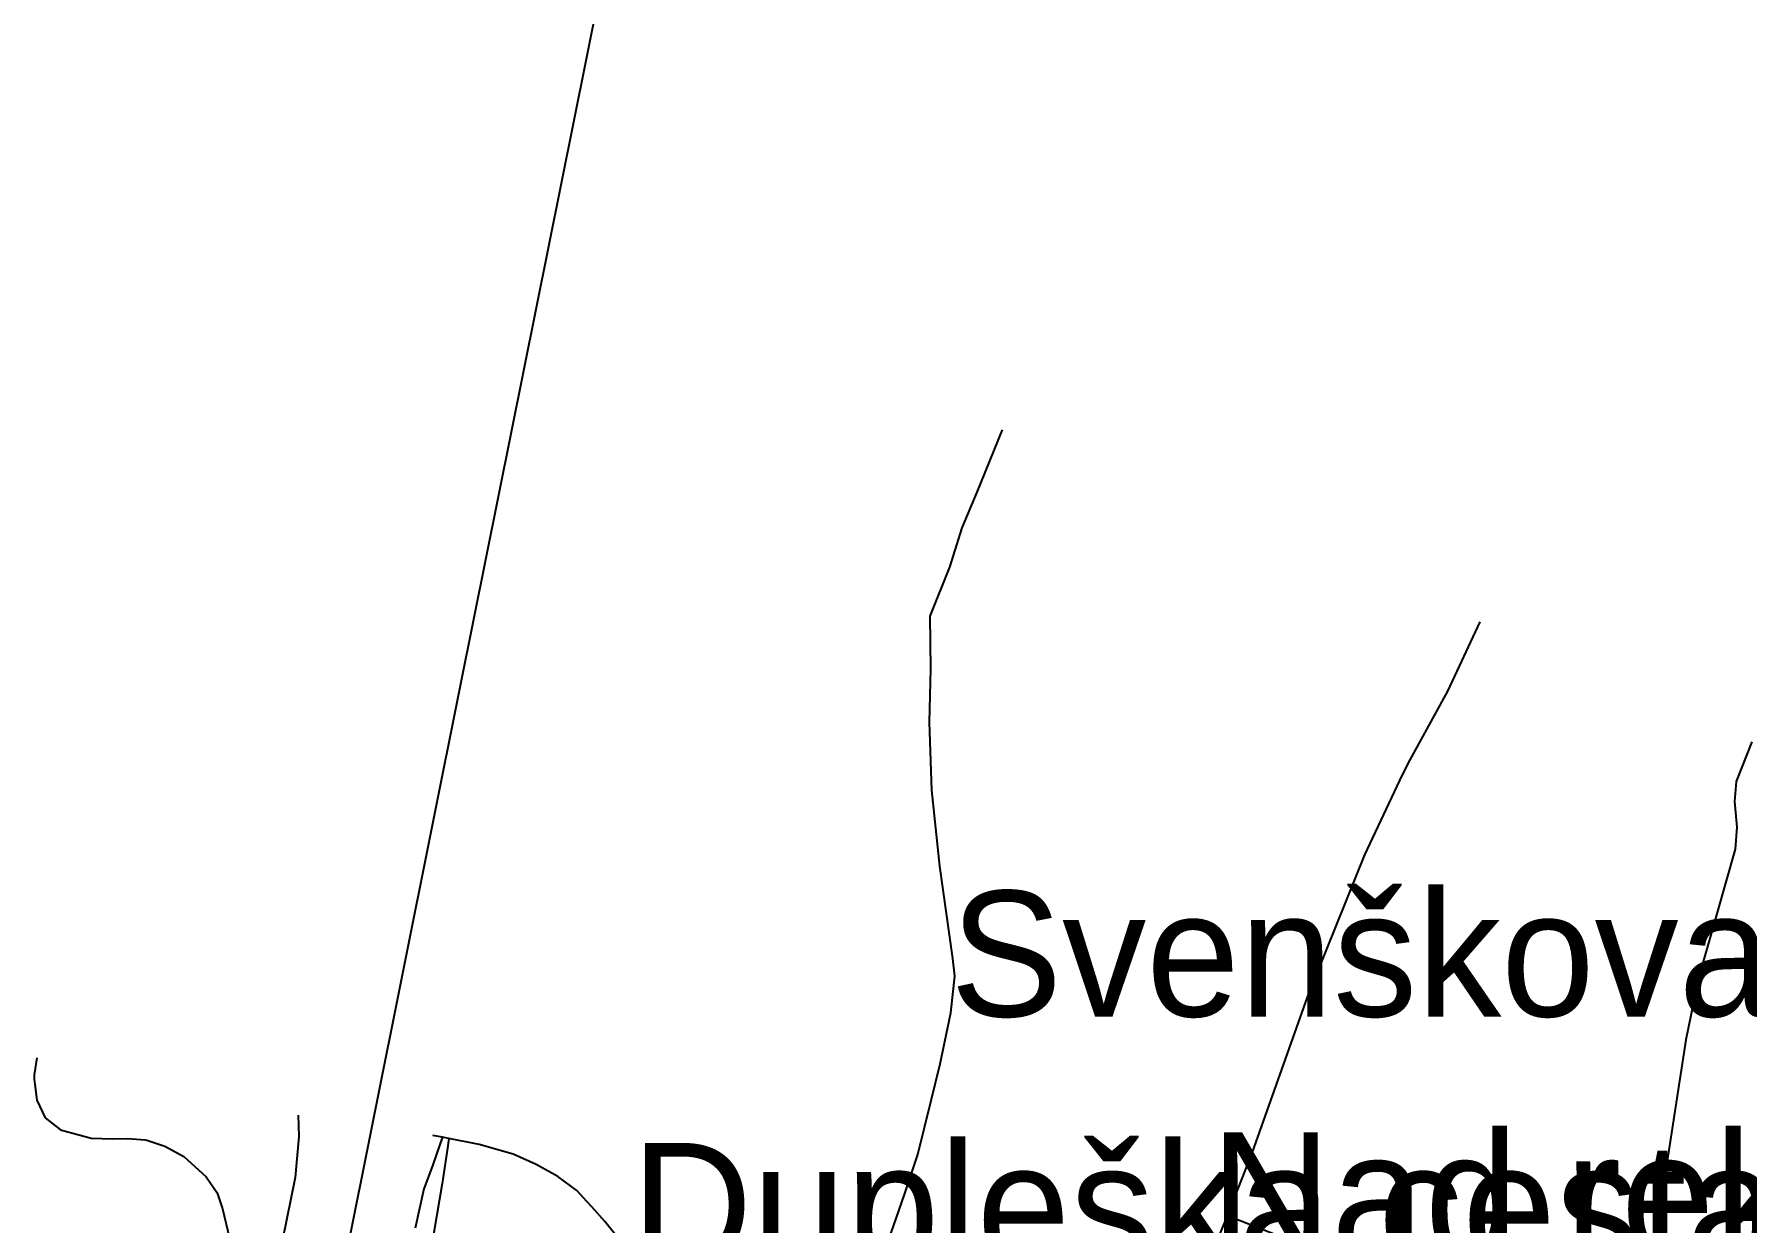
# Model space of a CAD drawing. Extents: x -8864 to 13231, y -7697 to 8949.
# Drawn here: x 1096 to 1941, y 5053 to 5640 of the extents above; entities that cross this region are included whole.
import ezdxf

# ---------------------------------------------------------------- set-up
doc = ezdxf.new("R2010")
doc.units = 0
for name, color, linetype in [('OSM_HIGHWAY_PATH', 8, 'CONTINUOUS'), ('OSM_HIGHWAY_RESIDENTIAL', 8, 'CONTINUOUS'), ('OSM_HIGHWAY_TERTIARY', 8, 'CONTINUOUS'), ('OSM_HIGHWAY_TRACK', 8, 'CONTINUOUS'), ('OSM_HIGHWAY_UNCLASSIFIED', 8, 'CONTINUOUS'), ('OSM_LABELS', 8, 'CONTINUOUS'), ('OSM_WATERWAY_CANAL', 4, 'CONTINUOUS')]:
    doc.layers.add(name, color=color, linetype=linetype)

msp = doc.modelspace()

# ---------------------------------------------------------------- linework, layer by layer
at = {"layer": 'OSM_HIGHWAY_PATH'}
for p, q in [((1226.301819, 5106.026554), (1226.569813, 5095.451916)), ((1226.569813, 5095.451916), (1224.724484, 5075.247798)), ((1296.424338, 5091.993754), (1292.626482, 5081.041054)), ((1297.503971, 5095.107212), (1296.424338, 5091.993754)), ((1300.658642, 5094.517879), (1299.946544, 5089.647541)), ((1299.946544, 5089.647541), (1297.396774, 5072.167698)), ((1224.724484, 5075.247798), (1209.83168, 5002.092656)), ((1292.626482, 5081.041054), (1288.376864, 5069.576857)), ((1288.376864, 5069.576857), (1284.050677, 5050.173342)), ((1297.396774, 5072.167698), (1291.960326, 5040.321471))]:
    msp.add_line(p, q, dxfattribs=at)
at = {"layer": 'OSM_HIGHWAY_RESIDENTIAL'}
for p, q in [((1561.447339, 5413.714035), (1573.928197, 5444.492791)), ((1554.066021, 5396.034042), (1561.447339, 5413.714035)), ((1548.032329, 5376.56381), (1554.066021, 5396.034042)), ((1538.246723, 5352.434511), (1548.032329, 5376.56381)), ((1538.667857, 5326.470496), (1538.246723, 5352.434511)), ((1793.951193, 5315.428839), (1809.762833, 5349.676877)), ((1537.909817, 5300.095059), (1538.667857, 5326.470496)), ((1774.265126, 5279.713029), (1793.951193, 5315.428839)), ((1539.073676, 5266.54755), (1537.909817, 5300.095059)), ((1770.237561, 5271.217737), (1774.265126, 5279.713029)), ((1752.825614, 5234.54565), (1770.237561, 5271.217737)), ((1542.986387, 5228.896947), (1539.073676, 5266.54755)), ((1724.579056, 5164.303815), (1752.825614, 5234.54565)), ((1549.563723, 5183.329267), (1542.986387, 5228.896947)), ((1550.451931, 5174.689421), (1549.563723, 5183.329267)), ((1548.507061, 5156.442333), (1550.451931, 5174.689421)), ((1697.442759, 5087.779466), (1724.579056, 5164.303815)), ((1543.269695, 5131.334519), (1548.507061, 5156.442333)), ((1538.683171, 5112.553696), (1543.269695, 5131.334519)), ((1532.274288, 5086.58968), (1538.683171, 5112.553696)), ((1525.788835, 5067.275122), (1532.274288, 5086.58968)), ((1685.076755, 5056.311302), (1697.442759, 5087.779466)), ((1521.447334, 5054.888007), (1525.788835, 5067.275122)), ((1646.59283, 4962.952041), (1685.076755, 5056.311302)), ((1506.868466, 5013.245507), (1521.447334, 5054.888007))]:
    msp.add_line(p, q, dxfattribs=at)
at = {"layer": 'OSM_HIGHWAY_TERTIARY'}
for p, q in [((1297.503971, 5095.107212), (1292.741337, 5095.996771)), ((1300.658642, 5094.517879), (1297.503971, 5095.107212)), ((1315.64333, 5091.41554), (1300.658642, 5094.517879)), ((1332.481004, 5086.778712), (1315.64333, 5091.41554)), ((1343.713777, 5081.697104), (1332.481004, 5086.778712)), ((1354.502446, 5075.670339), (1343.713777, 5081.697104)), ((1363.81332, 5068.731775), (1354.502446, 5075.670339)), ((1368.843948, 5063.294343), (1363.81332, 5068.731775)), ((1371.186981, 5060.759099), (1368.843948, 5063.294343)), ((1377.657119, 5053.453592), (1371.186981, 5060.759099)), ((1385.046094, 5044.313369), (1377.657119, 5053.453592))]:
    msp.add_line(p, q, dxfattribs=at)
at = {"layer": 'OSM_HIGHWAY_TRACK'}
for p, q in [((1944.027779, 5290.298786), (1936.171729, 5270.761837)), ((1936.171729, 5270.761837), (1935.398375, 5260.809891)), ((1935.398375, 5260.809891), (1936.577548, 5248.189267)), ((1936.577548, 5248.189267), (1935.658712, 5237.314403)), ((1935.658712, 5237.314403), (1917.687806, 5173.644188)), ((1917.687806, 5173.644188), (1911.424406, 5143.121181)), ((1911.424406, 5143.121181), (1899.923639, 5068.431549)), ((1899.923639, 5068.431549), (1893.193164, 5021.440573))]:
    msp.add_line(p, q, dxfattribs=at)
at = {"layer": 'OSM_HIGHWAY_UNCLASSIFIED'}
for p, q in [((1097.151729, 5134.292304), (1095.957241, 5125.874848)), ((1095.957241, 5125.874848), (1095.987869, 5123.684308)), ((1095.987869, 5123.684308), (1096.003183, 5122.494522)), ((1096.003183, 5122.494522), (1097.228298, 5113.365419)), ((1097.228298, 5113.365419), (1101.294149, 5104.692214)), ((1101.294149, 5104.692214), (1108.882205, 5098.776644)), ((1108.882205, 5098.776644), (1118.575927, 5096.107966)), ((1118.575927, 5096.107966), (1124.081287, 5094.595715)), ((1124.081287, 5094.595715), (1134.647904, 5094.217652)), ((1134.647904, 5094.217652), (1142.190018, 5094.440042)), ((1142.190018, 5094.440042), (1150.67394, 5093.772873)), ((1150.67394, 5093.772873), (1151.585119, 5093.706156)), ((1151.585119, 5093.706156), (1160.375319, 5090.659415)), ((1160.375319, 5090.659415), (1169.877617, 5085.622285)), ((1169.877617, 5085.622285), (1180.796454, 5075.447949)), ((1180.796454, 5075.447949), (1186.202274, 5067.697662)), ((1186.202274, 5067.697662), (1188.859242, 5059.691628)), ((1188.859242, 5059.691628), (1192.343163, 5045.247407)), ((1726.845519, 5039.865572), (1685.076755, 5056.311302))]:
    msp.add_line(p, q, dxfattribs=at)
at = {"layer": 'OSM_WATERWAY_CANAL'}
for p, q in [((1495.398327, 6258.650924), (1306.393712, 5318.831404)), ((1306.393712, 5318.831404), (1118.277305, 4381.269141))]:
    msp.add_line(p, q, dxfattribs=at)

# ---------------------------------------------------------------- texts
at = {"layer": 'OSM_LABELS'}
for s, p in [('Svenškova ulica', (1548.144799, 5154.705656)), ('Nad reko', (1676.491707, 5035.484586)), ('Dupleška cesta', (1390.62552, 5030.231796))]:
    msp.add_text(s, height=62.042552, dxfattribs=at).set_placement(p)

doc.saveas('drawing.dxf')
